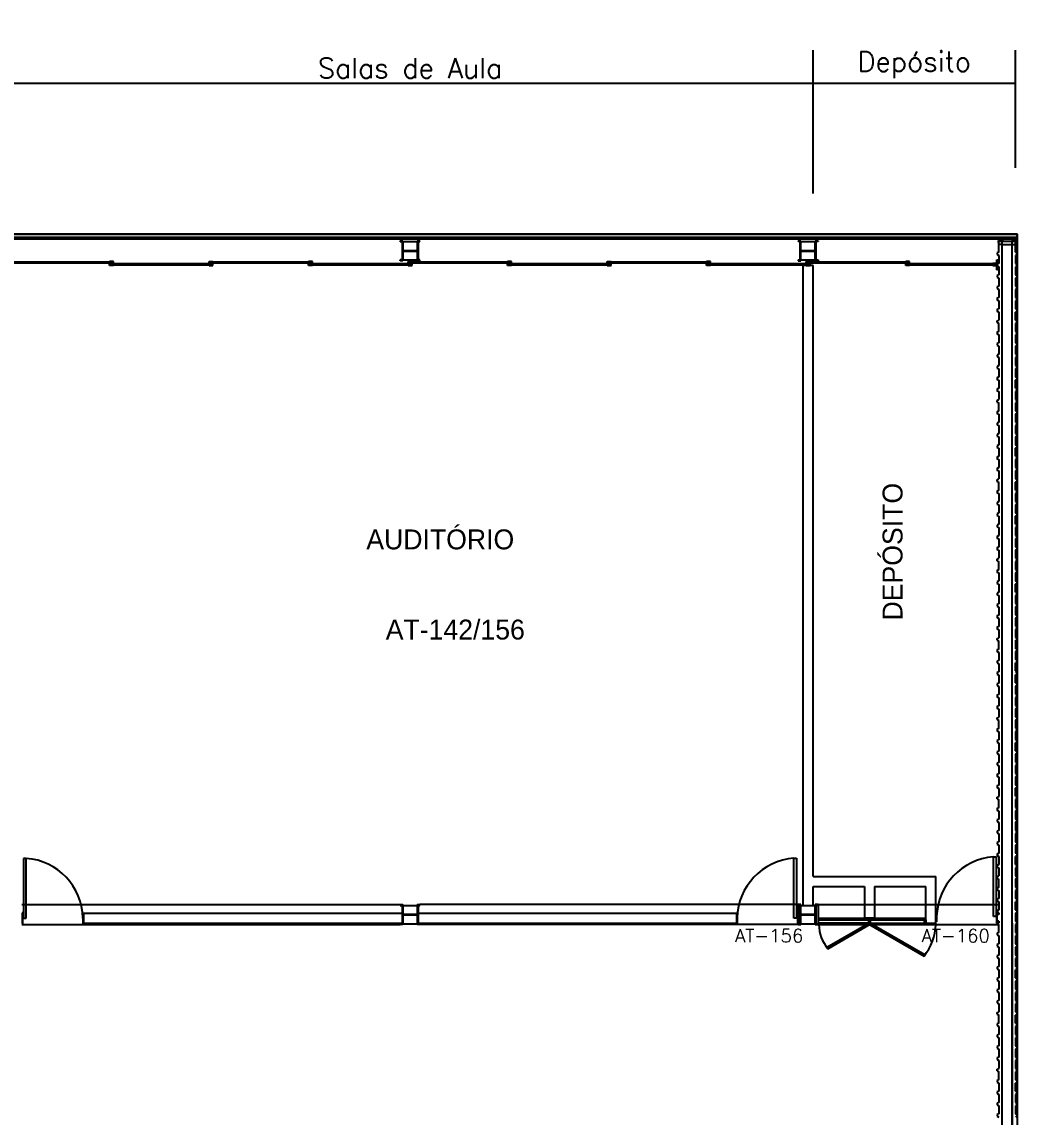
# Model space of a CAD drawing. Header units: millimetres. Extents: x 3281 to 3401, y 1379 to 1410.
# Drawn here: x 3386.39 to 3401.39, y 1393.5 to 1410 of the extents above; entities that cross this region are included whole.
import ezdxf
from ezdxf.enums import TextEntityAlignment as Align

# ---------------------------------------------------------------- set-up
doc = ezdxf.new("R2010")
doc.units = ezdxf.units.MM
for name, color, linetype in [('3', 2, 'Continuous'), ('ENDEREÇO', 2, 'Continuous'), ('MATRIZ', 2, 'Continuous'), ('MATRIZ-1', 1, 'Continuous'), ('TEXTO-CENTRO-CUSTO', 2, 'Continuous')]:
    doc.layers.add(name, color=color, linetype=linetype)
doc.styles.add('FONTE', font='FONTE.shx', dxfattribs={"height": 0.4})
doc.styles.add('ROMANS', font='simplex.shx', dxfattribs={"height": 0.3})
doc.styles.add('UNB-100', font='simplex.shx', dxfattribs={"height": 0.2})
doc.dimstyles.new('1', dxfattribs={"dimtxt": 0.3, "dimasz": 0.18, "dimexe": 0.5, "dimexo": 1, "dimgap": 0.08, "dimtad": 1, "dimdec": 4, "dimzin": 12, "dimdsep": 46, "dimtxsty": 'ROMANS', "dimblk1": 'NONE', "dimblk2": 'NONE', "dimsah": 1, "dimcen": 0, "dimclrd": 2, "dimclre": 2, "dimclrt": 2, "dimadec": 0, "dimazin": 0, "dimtfac": 1, "dimtdec": 4, "dimtofl": 0, "dimtmove": 2, "dimatfit": 3, "dimldrblk": 'NONE', "dimfxl": 1, "dimtolj": 1, "dimtzin": 4, "dimarcsym": 0})

# ---------------------------------------------------------------- blocks, each defined once
blk = doc.blocks.new('*D29')
at = {"layer": 'DEFPOINTS', "color": 0, "linetype": 'Continuous', "transparency": 16777216}
for p in [(3398.314, 1409.069), (3398.314, 1406.799), (3401.364, 1406.799)]:
    blk.add_point(p, dxfattribs=at)
at = {"layer": 'TEXTO-CENTRO-CUSTO', "color": 2, "linetype": 'Continuous', "lineweight": -2, "transparency": 16777216}
for p, q in [((3398.314, 1407.799), (3398.314, 1409.569)), ((3401.364, 1407.799), (3401.364, 1409.569)), ((3401.364, 1409.069), (3398.314, 1409.069))]:
    blk.add_line(p, q, dxfattribs=at)
at = {"layer": 'TEXTO-CENTRO-CUSTO', "color": 2, "linetype": 'Continuous', "transparency": 16777216, "insert": (3399.839, 1409.349), "char_height": 0.3, "attachment_point": 5, "style": 'ROMANS'}
blk.add_mtext('\\A1;\\C256;Depósito', dxfattribs=at)
blk = doc.blocks.new('_NONE')
at = {"color": 0, "linetype": 'ByBlock'}
blk.add_circle((0, 0), 0.25, dxfattribs=at)
blk = doc.blocks.new('*D24')
at = {"layer": 'DEFPOINTS', "color": 0, "transparency": 16777216}
for p in [(3386.164, 1409.069), (3386.164, 1406.411), (3398.314, 1406.411)]:
    blk.add_point(p, dxfattribs=at)
at = {"layer": 'TEXTO-CENTRO-CUSTO', "color": 2, "lineweight": -2, "transparency": 16777216}
for p, q in [((3386.164, 1407.411), (3386.164, 1409.569)), ((3398.314, 1407.411), (3398.314, 1409.569)), ((3398.314, 1409.069), (3386.164, 1409.069))]:
    blk.add_line(p, q, dxfattribs=at)
at = {"layer": 'TEXTO-CENTRO-CUSTO', "color": 2, "transparency": 16777216, "insert": (3392.239, 1409.299), "char_height": 0.3, "attachment_point": 5, "style": 'ROMANS'}
blk.add_mtext('\\A1;Salas de Aula', dxfattribs=at)

msp = doc.modelspace()

# ---------------------------------------------------------------- linework, layer by layer
msp.add_lwpolyline([(3281.08946, 1406.79859), (3401.38888, 1406.79859), (3401.38888, 1382.29859), (3281.08946, 1382.29859)], close=True)
at = {"layer": 'MATRIZ'}
for p, q in [((3398.16446, 1396.68659), (3398.16446, 1406.32625)), ((3398.31446, 1406.32625), (3398.16446, 1406.32625)), ((3398.31446, 1397.12101), (3398.31446, 1406.32625)), ((3401.08888, 1406.34522), (3401.08888, 1406.32022)), ((3386.45499, 1397.39531), (3386.41499, 1397.39531)), ((3386.41499, 1397.39531), (3386.41499, 1396.49531)), ((3386.45499, 1396.49531), (3386.45499, 1397.39531)), ((3398.02393, 1397.39611), (3398.06393, 1397.39611)), ((3398.02393, 1396.49611), (3398.02393, 1397.39611)), ((3398.06393, 1397.39611), (3398.06393, 1396.49611)), ((3401.03084, 1397.41669), (3401.07084, 1397.41669)), ((3401.03084, 1396.51669), (3401.03084, 1397.41669)), ((3401.07084, 1397.41669), (3401.07084, 1396.51669)), ((3398.31446, 1397.12101), (3400.16457, 1397.12101)), ((3400.16457, 1396.39859), (3400.16457, 1397.12101)), ((3398.31446, 1396.97101), (3399.08951, 1396.97101)), ((3398.31446, 1396.68659), (3398.31446, 1396.97101)), ((3399.08951, 1396.97101), (3399.08951, 1396.49604)), ((3399.23951, 1396.97101), (3400.01457, 1396.97101)), ((3399.23951, 1396.97101), (3399.23951, 1396.49604)), ((3400.01457, 1396.42101), (3400.01457, 1396.97101)), ((3392.08946, 1396.68659), (3392.08946, 1396.69859)), ((3392.08946, 1396.69859), (3392.13146, 1396.69859)), ((3392.08946, 1396.68659), (3392.11946, 1396.68659)), ((3392.11946, 1396.68659), (3392.11946, 1396.41059)), ((3392.13146, 1396.69859), (3392.13146, 1396.39859)), ((3392.13146, 1396.68659), (3392.34746, 1396.68659)), ((3392.34746, 1396.69859), (3392.38946, 1396.69859)), ((3392.34746, 1396.69859), (3392.34746, 1396.39859)), ((3392.35946, 1396.68659), (3392.35946, 1396.41059)), ((3392.35946, 1396.68659), (3392.38946, 1396.68659)), ((3392.38946, 1396.68659), (3392.38946, 1396.69859)), ((3398.13146, 1396.69859), (3398.08946, 1396.69859)), ((3398.08946, 1396.69859), (3398.08946, 1396.68659)), ((3398.11946, 1396.68659), (3398.08946, 1396.68659)), ((3398.08946, 1396.68659), (3398.08946, 1396.41059)), ((3398.11946, 1396.41059), (3398.11946, 1396.68659)), ((3398.13146, 1396.39859), (3398.13146, 1396.69859)), ((3398.13146, 1396.68659), (3398.34746, 1396.68659)), ((3398.34746, 1396.39859), (3398.34746, 1396.69859)), ((3398.38946, 1396.69859), (3398.34746, 1396.69859)), ((3398.35946, 1396.41059), (3398.35946, 1396.68659)), ((3398.38946, 1396.68659), (3398.35946, 1396.68659)), ((3398.38946, 1396.69859), (3398.38946, 1396.68659)), ((3398.38946, 1396.68659), (3398.38946, 1396.41059)), ((3386.39946, 1396.57573), (3386.39446, 1396.57573)), ((3386.39446, 1396.57573), (3386.39446, 1396.41573)), ((3386.39946, 1396.57573), (3386.39946, 1396.41573)), ((3387.31436, 1396.57573), (3387.30936, 1396.57573)), ((3387.30936, 1396.57573), (3387.30936, 1396.41573)), ((3387.31436, 1396.57573), (3387.31436, 1396.41573)), ((3387.31936, 1396.57025), (3392.11946, 1396.57025)), ((3387.31936, 1396.57025), (3387.31936, 1396.42025)), ((3392.13146, 1396.55459), (3392.34746, 1396.55459)), ((3392.13146, 1396.54259), (3392.34746, 1396.54259)), ((3392.35946, 1396.57025), (3397.15957, 1396.57025)), ((3397.15957, 1396.57025), (3397.15957, 1396.42025)), ((3397.16457, 1396.57653), (3397.16957, 1396.57653)), ((3397.16457, 1396.57653), (3397.16457, 1396.41653)), ((3397.16957, 1396.57653), (3397.16957, 1396.41653)), ((3398.07946, 1396.57653), (3398.08446, 1396.57653)), ((3398.07946, 1396.57653), (3398.07946, 1396.41653)), ((3398.08446, 1396.57653), (3398.08446, 1396.41653)), ((3398.13146, 1396.55459), (3398.34746, 1396.55459)), ((3398.13146, 1396.54259), (3398.34746, 1396.54259)), ((3400.17147, 1396.59712), (3400.17147, 1396.43712)), ((3400.17147, 1396.59712), (3400.17647, 1396.59712)), ((3400.17647, 1396.59712), (3400.17647, 1396.43712)), ((3401.07084, 1396.51669), (3401.03084, 1396.51669)), ((3401.08388, 1396.42059), (3401.08388, 1396.58059)), ((3401.08388, 1396.58059), (3401.08888, 1396.58059)), ((3401.08888, 1396.58155), (3401.1008, 1396.57559)), ((3401.08888, 1396.42059), (3401.08888, 1396.58059)), ((3401.11388, 1396.57559), (3401.08888, 1396.57559)), ((3401.08888, 1396.55059), (3401.08888, 1396.57559)), ((3401.11388, 1396.55059), (3401.08888, 1396.55059)), ((3401.11388, 1396.57559), (3401.11388, 1396.55059)), ((3386.39946, 1396.41573), (3386.39446, 1396.41573)), ((3386.41499, 1396.49531), (3386.45499, 1396.49531)), ((3387.31436, 1396.41573), (3387.30936, 1396.41573)), ((3387.31936, 1396.42025), (3392.11946, 1396.42025)), ((3392.11946, 1396.41059), (3392.08946, 1396.41059)), ((3392.08946, 1396.39859), (3392.08946, 1396.41059)), ((3392.13146, 1396.39859), (3392.08946, 1396.39859)), ((3392.13146, 1396.41059), (3392.34746, 1396.41059)), ((3392.38946, 1396.39859), (3392.34746, 1396.39859)), ((3392.35946, 1396.42025), (3397.15957, 1396.42025)), ((3392.38946, 1396.41059), (3392.35946, 1396.41059)), ((3392.38946, 1396.39859), (3392.38946, 1396.41059)), ((3397.16457, 1396.41653), (3397.16957, 1396.41653)), ((3398.06393, 1396.49611), (3398.02393, 1396.49611)), ((3398.07946, 1396.41653), (3398.08446, 1396.41653)), ((3398.08946, 1396.41059), (3398.11946, 1396.41059)), ((3398.08946, 1396.39859), (3398.08946, 1396.41059)), ((3398.08946, 1396.39859), (3398.13146, 1396.39859)), ((3398.13146, 1396.41059), (3398.34746, 1396.41059)), ((3398.34746, 1396.39859), (3398.38946, 1396.39859)), ((3398.35946, 1396.41059), (3398.38946, 1396.41059)), ((3398.38888, 1396.47108), (3400.01457, 1396.47099)), ((3398.38946, 1396.49608), (3400.01457, 1396.49599)), ((3398.38946, 1396.41059), (3398.38946, 1396.39859)), ((3399.16151, 1396.42101), (3398.39948, 1396.42101)), ((3398.39948, 1396.39859), (3399.02396, 1396.39859)), ((3399.16151, 1396.42101), (3398.52047, 1396.05091)), ((3398.53419, 1396.03293), (3399.17273, 1396.40159)), ((3399.02396, 1396.39859), (3399.16151, 1396.39859)), ((3399.23951, 1396.49604), (3399.08951, 1396.49604)), ((3399.15451, 1396.42108), (3399.15451, 1396.49604)), ((3399.15451, 1396.49597), (3399.17451, 1396.49597)), ((3399.15451, 1396.42101), (3399.17451, 1396.42101)), ((3399.15451, 1396.42101), (3399.17451, 1396.42101)), ((3399.16751, 1396.42101), (3399.1563, 1396.40159)), ((3399.1563, 1396.40159), (3399.98619, 1395.92246)), ((3399.16151, 1396.42101), (3399.16151, 1396.39859)), ((3399.16151, 1396.42101), (3399.17273, 1396.40159)), ((3400.00034, 1395.94018), (3399.16751, 1396.42101)), ((3399.16751, 1396.42101), (3399.16751, 1396.39859)), ((3399.16751, 1396.42101), (3400.01457, 1396.42101)), ((3399.16751, 1396.39859), (3400.16457, 1396.39859)), ((3399.17451, 1396.49597), (3399.17451, 1396.42101)), ((3399.99457, 1396.42108), (3399.99457, 1396.47108)), ((3399.99457, 1396.47101), (3400.01457, 1396.47101)), ((3399.99457, 1396.42101), (3400.01457, 1396.42101)), ((3400.01457, 1396.47101), (3400.01457, 1396.42101)), ((3400.01457, 1396.42101), (3400.16457, 1396.42101)), ((3400.17147, 1396.43712), (3400.17647, 1396.43712)), ((3401.08388, 1396.42059), (3401.08888, 1396.42059)), ((3401.11388, 1396.45052), (3401.08888, 1396.45052)), ((3401.08888, 1396.42552), (3401.08888, 1396.45052)), ((3401.08888, 1396.42552), (3401.08888, 1396.41275)), ((3401.11388, 1396.42552), (3401.08888, 1396.42552)), ((3401.08888, 1396.41275), (3401.11388, 1396.40025)), ((3401.11388, 1396.45052), (3401.11388, 1396.42552))]:
    msp.add_line(p, q, dxfattribs=at)
for centre, radius, start, end in [((3386.38554, 1396.47384), 0.92408, 1.357712, 85.689503), ((3398.09339, 1396.47464), 0.92408, 94.310497, 178.642288), ((3401.10029, 1396.49522), 0.92408, 94.310497, 178.642288), ((3399.02396, 1396.42101), 0.62489, 182.056655, 218.392095), ((3399.38007, 1396.42101), 0.78482, 320.561489, 358.362579)]:
    msp.add_arc(centre, radius, start, end, dxfattribs=at)
at = {"layer": 'MATRIZ-1'}
for p, q in [((3401.38888, 1406.79859), (3281.08946, 1406.79859)), ((3401.38888, 1406.74859), (3366.74388, 1406.74859)), ((3398.13146, 1406.74859), (3398.08946, 1406.74859)), ((3401.38888, 1406.74859), (3401.38888, 1406.79859)), ((3401.38888, 1406.74909), (3401.38888, 1406.71697)), ((3401.38888, 1406.72359), (3366.74388, 1406.72359)), ((3398.13904, 1406.73293), (3368.92754, 1406.73293)), ((3392.08946, 1406.68701), (3392.08946, 1406.69901)), ((3392.08946, 1406.69901), (3392.13146, 1406.69901)), ((3392.08946, 1406.68701), (3392.11946, 1406.68701)), ((3392.11946, 1406.68701), (3392.11946, 1406.41101)), ((3392.13146, 1406.69901), (3392.13146, 1406.39901)), ((3392.13146, 1406.68701), (3392.34746, 1406.68701)), ((3392.34746, 1406.69901), (3392.34746, 1406.39901)), ((3392.34746, 1406.69901), (3392.38946, 1406.69901)), ((3392.35946, 1406.68701), (3392.35946, 1406.41101)), ((3392.35946, 1406.68701), (3392.38946, 1406.68701)), ((3392.38946, 1406.68701), (3392.38946, 1406.69901)), ((3398.08946, 1406.69859), (3398.08946, 1406.68659)), ((3398.13146, 1406.69859), (3398.08946, 1406.69859)), ((3398.11946, 1406.68659), (3398.08946, 1406.68659)), ((3398.11946, 1406.41059), (3398.11946, 1406.68659)), ((3398.13146, 1406.39859), (3398.13146, 1406.69859)), ((3398.13146, 1406.68701), (3398.34746, 1406.68701)), ((3398.34746, 1406.39859), (3398.34746, 1406.69859)), ((3398.38946, 1406.69859), (3398.34746, 1406.69859)), ((3398.38946, 1406.68659), (3398.35946, 1406.68659)), ((3398.35946, 1406.41059), (3398.35946, 1406.68659)), ((3398.38946, 1406.69859), (3398.38946, 1406.68659)), ((3401.10793, 1406.67501), (3401.10793, 1406.70101)), ((3401.15688, 1406.70101), (3401.10793, 1406.70101)), ((3401.11388, 1406.69901), (3401.11388, 1406.69901)), ((3401.11388, 1406.69901), (3401.11388, 1406.69901)), ((3401.11388, 1406.64501), (3401.11388, 1406.69501)), ((3401.11388, 1406.69501), (3401.36388, 1406.69501)), ((3401.11388, 1406.52818), (3401.11388, 1406.64501)), ((3401.16388, 1406.64501), (3401.11388, 1406.64501)), ((3401.15688, 1406.70101), (3401.15688, 1406.71819)), ((3401.15688, 1406.71819), (3401.18188, 1406.71819)), ((3401.15788, 1406.71819), (3401.18188, 1406.71819)), ((3401.16388, 1406.64501), (3401.16388, 1406.69501)), ((3401.16388, 1391.32582), (3401.16388, 1406.64501)), ((3401.16388, 1406.64501), (3401.31388, 1406.64501)), ((3401.31388, 1406.64501), (3401.31388, 1406.69501)), ((3401.31388, 1391.32582), (3401.31388, 1406.64501)), ((3401.31388, 1406.64501), (3401.36388, 1406.64501)), ((3401.32088, 1406.70101), (3401.32088, 1406.71697)), ((3401.32088, 1406.71697), (3401.38888, 1406.71697)), ((3401.32088, 1406.70101), (3401.37541, 1406.70101)), ((3401.36388, 1406.64501), (3401.36388, 1406.69501)), ((3401.36388, 1406.52779), (3401.36388, 1406.64501)), ((3401.37541, 1406.67501), (3401.37541, 1406.70101)), ((3392.11946, 1406.41101), (3392.08946, 1406.41101)), ((3392.08946, 1406.39901), (3392.08946, 1406.41101)), ((3392.13146, 1406.55501), (3392.34746, 1406.55501)), ((3392.13146, 1406.54301), (3392.34746, 1406.54301)), ((3392.13146, 1406.41101), (3392.34746, 1406.41101)), ((3392.38946, 1406.41101), (3392.35946, 1406.41101)), ((3392.38946, 1406.39901), (3392.38946, 1406.41101)), ((3398.08946, 1406.41059), (3398.11946, 1406.41059)), ((3398.08946, 1406.41059), (3398.08946, 1406.39859)), ((3398.13146, 1406.55459), (3398.34746, 1406.55459)), ((3398.13146, 1406.54259), (3398.34746, 1406.54259)), ((3398.13146, 1406.41101), (3398.34746, 1406.41101)), ((3398.35946, 1406.41059), (3398.38946, 1406.41059)), ((3398.38946, 1406.41059), (3398.38946, 1406.39859)), ((3401.08388, 1406.25977), (3401.08388, 1406.40977)), ((3401.08388, 1406.40977), (3401.08888, 1406.40977)), ((3401.11388, 1406.52818), (3401.08888, 1406.51568)), ((3401.08888, 1406.51568), (3401.08888, 1406.49068)), ((3401.08888, 1406.49068), (3401.11388, 1406.47818)), ((3401.08888, 1406.25977), (3401.08888, 1406.40977)), ((3401.11388, 1406.47818), (3401.11388, 1406.35772)), ((3401.36388, 1406.52779), (3401.38888, 1406.51529)), ((3401.38888, 1406.49029), (3401.36388, 1406.47779)), ((3401.36388, 1406.47779), (3401.36388, 1406.35733)), ((3401.38888, 1406.51529), (3401.38888, 1406.49029)), ((3387.76246, 1406.37925), (3386.21646, 1406.37925)), ((3387.76246, 1406.36325), (3386.21646, 1406.36325)), ((3387.76946, 1406.38625), (3387.70946, 1406.38625)), ((3387.70946, 1406.35625), (3387.76946, 1406.35625)), ((3387.70946, 1406.32625), (3387.70946, 1406.35625)), ((3387.76946, 1406.32625), (3387.70946, 1406.32625)), ((3389.26246, 1406.34925), (3387.71646, 1406.34925)), ((3387.71646, 1406.34925), (3387.71646, 1406.33325)), ((3389.26246, 1406.33325), (3387.71646, 1406.33325)), ((3387.76246, 1406.36325), (3387.76246, 1406.37925)), ((3387.76946, 1406.35625), (3387.76946, 1406.38625)), ((3389.20946, 1406.38625), (3389.26946, 1406.38625)), ((3389.20946, 1406.35625), (3389.20946, 1406.38625)), ((3389.26946, 1406.35625), (3389.20946, 1406.35625)), ((3389.20946, 1406.32625), (3389.26946, 1406.32625)), ((3389.21646, 1406.36325), (3389.21646, 1406.37925)), ((3390.76246, 1406.37925), (3389.21646, 1406.37925)), ((3390.76246, 1406.36325), (3389.21646, 1406.36325)), ((3389.26246, 1406.34925), (3389.26246, 1406.33325)), ((3389.26946, 1406.32625), (3389.26946, 1406.35625)), ((3390.76946, 1406.38625), (3390.70946, 1406.38625)), ((3390.70946, 1406.35625), (3390.76946, 1406.35625)), ((3390.70946, 1406.32625), (3390.70946, 1406.35625)), ((3390.76946, 1406.32625), (3390.70946, 1406.32625)), ((3392.26246, 1406.34925), (3390.71646, 1406.34925)), ((3390.71646, 1406.34925), (3390.71646, 1406.33325)), ((3392.26246, 1406.33325), (3390.71646, 1406.33325)), ((3390.76246, 1406.36325), (3390.76246, 1406.37925)), ((3390.76946, 1406.35625), (3390.76946, 1406.38625)), ((3392.13146, 1406.39901), (3392.08946, 1406.39901)), ((3392.20946, 1406.38625), (3392.26946, 1406.38625)), ((3392.20946, 1406.35625), (3392.20946, 1406.38625)), ((3392.26946, 1406.35625), (3392.20946, 1406.35625)), ((3392.20946, 1406.32625), (3392.26946, 1406.32625)), ((3392.21646, 1406.36325), (3392.21646, 1406.37925)), ((3393.76246, 1406.37925), (3392.21646, 1406.37925)), ((3393.76246, 1406.36325), (3392.21646, 1406.36325)), ((3392.26246, 1406.34925), (3392.26246, 1406.33325)), ((3392.26946, 1406.32625), (3392.26946, 1406.35625)), ((3392.38946, 1406.39901), (3392.34746, 1406.39901)), ((3393.76946, 1406.38625), (3393.70946, 1406.38625)), ((3393.70946, 1406.35625), (3393.76946, 1406.35625)), ((3393.70946, 1406.32625), (3393.70946, 1406.35625)), ((3393.76946, 1406.32625), (3393.70946, 1406.32625)), ((3395.26246, 1406.34925), (3393.71646, 1406.34925)), ((3393.71646, 1406.34925), (3393.71646, 1406.33325)), ((3395.26246, 1406.33325), (3393.71646, 1406.33325)), ((3393.76246, 1406.36325), (3393.76246, 1406.37925)), ((3393.76946, 1406.35625), (3393.76946, 1406.38625)), ((3395.20946, 1406.38625), (3395.26946, 1406.38625)), ((3395.20946, 1406.35625), (3395.20946, 1406.38625)), ((3395.26946, 1406.35625), (3395.20946, 1406.35625)), ((3395.20946, 1406.32625), (3395.26946, 1406.32625)), ((3396.76246, 1406.37925), (3395.21646, 1406.37925)), ((3395.21646, 1406.36325), (3395.21646, 1406.37925)), ((3396.76246, 1406.36325), (3395.21646, 1406.36325)), ((3395.26246, 1406.34925), (3395.26246, 1406.33325)), ((3395.26946, 1406.32625), (3395.26946, 1406.35625)), ((3396.76946, 1406.38625), (3396.70946, 1406.38625)), ((3396.70946, 1406.35625), (3396.76946, 1406.35625)), ((3396.70946, 1406.32625), (3396.70946, 1406.35625)), ((3396.76946, 1406.32625), (3396.70946, 1406.32625)), ((3396.71646, 1406.34925), (3396.71646, 1406.33325)), ((3398.26246, 1406.34925), (3396.71646, 1406.34925)), ((3398.26246, 1406.33325), (3396.71646, 1406.33325)), ((3396.76246, 1406.36325), (3396.76246, 1406.37925)), ((3396.76946, 1406.35625), (3396.76946, 1406.38625)), ((3398.08946, 1406.39859), (3398.13146, 1406.39859)), ((3398.20946, 1406.38625), (3398.26946, 1406.38625)), ((3398.20946, 1406.35625), (3398.20946, 1406.38625)), ((3398.26946, 1406.35625), (3398.20946, 1406.35625)), ((3398.20946, 1406.32625), (3398.26946, 1406.32625)), ((3399.76246, 1406.37925), (3398.21646, 1406.37925)), ((3398.21646, 1406.36325), (3398.21646, 1406.37925)), ((3399.76246, 1406.36325), (3398.21646, 1406.36325)), ((3398.26246, 1406.34925), (3398.26246, 1406.33325)), ((3398.26946, 1406.32625), (3398.26946, 1406.35625)), ((3398.34746, 1406.39859), (3398.38946, 1406.39859)), ((3399.76946, 1406.38625), (3399.70946, 1406.38625)), ((3399.70946, 1406.35625), (3399.76946, 1406.35625)), ((3399.70946, 1406.32625), (3399.70946, 1406.35625)), ((3399.76946, 1406.32625), (3399.70946, 1406.32625)), ((3401.07688, 1406.34925), (3399.71646, 1406.34925)), ((3399.71646, 1406.34925), (3399.71646, 1406.33325)), ((3401.07688, 1406.33325), (3399.71646, 1406.33325)), ((3399.76246, 1406.36325), (3399.76246, 1406.37925)), ((3399.76946, 1406.35625), (3399.76946, 1406.38625)), ((3401.08388, 1406.35625), (3401.02388, 1406.35625)), ((3401.02388, 1406.32625), (3401.08388, 1406.32625)), ((3401.07688, 1406.34925), (3401.07688, 1406.33325)), ((3401.08388, 1406.32625), (3401.08388, 1406.35625)), ((3401.08388, 1406.25977), (3401.08888, 1406.25977)), ((3401.08888, 1406.37977), (3401.08888, 1406.40477)), ((3401.11388, 1406.40477), (3401.08888, 1406.40477)), ((3401.11388, 1406.37977), (3401.08888, 1406.37977)), ((3401.11388, 1406.35772), (3401.08888, 1406.34522)), ((3401.08888, 1406.32022), (3401.11388, 1406.30772)), ((3401.08888, 1406.26471), (3401.08888, 1406.28971)), ((3401.11388, 1406.28971), (3401.08888, 1406.28971)), ((3401.11388, 1406.26471), (3401.08888, 1406.26471)), ((3401.11388, 1406.40477), (3401.11388, 1406.37977)), ((3401.11388, 1406.30772), (3401.11388, 1406.18658)), ((3401.11388, 1406.28971), (3401.11388, 1406.26471)), ((3401.36388, 1406.35733), (3401.38888, 1406.34483)), ((3401.38888, 1406.31983), (3401.36388, 1406.30733)), ((3401.36388, 1406.30733), (3401.36388, 1406.18619)), ((3401.38888, 1406.34483), (3401.38888, 1406.31983)), ((3401.11388, 1406.18658), (3401.08888, 1406.17408)), ((3401.08888, 1406.17408), (3401.08888, 1406.14908)), ((3401.08888, 1406.14908), (3401.11388, 1406.13658)), ((3401.11388, 1406.13658), (3401.11388, 1406.01544)), ((3401.36388, 1406.18619), (3401.38888, 1406.17369)), ((3401.38888, 1406.14869), (3401.36388, 1406.13619)), ((3401.36388, 1406.13619), (3401.36388, 1406.01539)), ((3401.38888, 1406.17369), (3401.38888, 1406.14869)), ((3401.11388, 1406.01544), (3401.08888, 1406.00294)), ((3401.08888, 1406.00294), (3401.08888, 1405.97794)), ((3401.08888, 1405.97794), (3401.11388, 1405.96544)), ((3401.11388, 1405.96544), (3401.11388, 1405.84464)), ((3401.36388, 1406.01539), (3401.38888, 1406.00289)), ((3401.38888, 1405.97789), (3401.36388, 1405.96539)), ((3401.36388, 1405.96539), (3401.36388, 1405.84459)), ((3401.38888, 1406.00289), (3401.38888, 1405.97789)), ((3401.11388, 1405.79464), (3401.11388, 1405.67384)), ((3401.36388, 1405.84459), (3401.38888, 1405.83209)), ((3401.38888, 1405.80709), (3401.36388, 1405.79459)), ((3401.36388, 1405.79459), (3401.36388, 1405.67379)), ((3401.38888, 1405.83209), (3401.38888, 1405.80709)), ((3401.11388, 1405.62384), (3401.11388, 1405.50304)), ((3401.38888, 1405.66129), (3401.36388, 1405.67379)), ((3401.38888, 1405.63629), (3401.36388, 1405.62379)), ((3401.36388, 1405.50299), (3401.36388, 1405.62379)), ((3401.38888, 1405.63629), (3401.38888, 1405.66129)), ((3401.08888, 1405.49054), (3401.11388, 1405.50304)), ((3401.08888, 1405.46554), (3401.08888, 1405.49054)), ((3401.08888, 1405.46554), (3401.11388, 1405.45304)), ((3401.11388, 1405.33224), (3401.11388, 1405.45304)), ((3401.36388, 1405.50299), (3401.38888, 1405.49049)), ((3401.38888, 1405.46549), (3401.36388, 1405.45299)), ((3401.36388, 1405.45299), (3401.36388, 1405.33253)), ((3401.38888, 1405.49049), (3401.38888, 1405.46549)), ((3401.11388, 1405.28224), (3401.11388, 1405.16178)), ((3401.36388, 1405.33253), (3401.38888, 1405.32003)), ((3401.38888, 1405.29503), (3401.36388, 1405.28253)), ((3401.36388, 1405.28253), (3401.36388, 1405.16139)), ((3401.38888, 1405.32003), (3401.38888, 1405.29503)), ((3401.11388, 1405.16178), (3401.08888, 1405.14928)), ((3401.08888, 1405.14928), (3401.08888, 1405.12428)), ((3401.08888, 1405.12428), (3401.11388, 1405.11178)), ((3401.11388, 1405.11178), (3401.11388, 1404.99064)), ((3401.36388, 1405.16139), (3401.38888, 1405.14889)), ((3401.38888, 1405.12389), (3401.36388, 1405.11139)), ((3401.36388, 1405.11139), (3401.36388, 1404.99059)), ((3401.38888, 1405.14889), (3401.38888, 1405.12389)), ((3401.11388, 1404.99064), (3401.08888, 1404.97814)), ((3401.08888, 1404.97814), (3401.08888, 1404.95314)), ((3401.08888, 1404.95314), (3401.11388, 1404.94064)), ((3401.11388, 1404.94064), (3401.11388, 1404.81949)), ((3401.36388, 1404.99059), (3401.38888, 1404.97809)), ((3401.38888, 1404.95309), (3401.36388, 1404.94059)), ((3401.36388, 1404.94059), (3401.36388, 1404.81979)), ((3401.38888, 1404.97809), (3401.38888, 1404.95309)), ((3401.11388, 1404.81949), (3401.08888, 1404.80699)), ((3401.08888, 1404.80699), (3401.08888, 1404.78199)), ((3401.08888, 1404.78199), (3401.11388, 1404.76949)), ((3401.11388, 1404.76949), (3401.11388, 1404.64869)), ((3401.36388, 1404.81979), (3401.38888, 1404.80729)), ((3401.38888, 1404.78229), (3401.36388, 1404.76979)), ((3401.36388, 1404.76979), (3401.36388, 1404.64899)), ((3401.38888, 1404.80729), (3401.38888, 1404.78229)), ((3401.11388, 1404.59869), (3401.11388, 1404.47789)), ((3401.38888, 1404.63649), (3401.36388, 1404.64899)), ((3401.38888, 1404.61149), (3401.36388, 1404.59899)), ((3401.36388, 1404.47819), (3401.36388, 1404.59899)), ((3401.38888, 1404.61149), (3401.38888, 1404.63649)), ((3401.11388, 1404.42789), (3401.11388, 1404.30709)), ((3401.36388, 1404.47819), (3401.38888, 1404.46569)), ((3401.38888, 1404.44069), (3401.36388, 1404.42819)), ((3401.36388, 1404.42819), (3401.36388, 1404.30773)), ((3401.38888, 1404.46569), (3401.38888, 1404.44069)), ((3401.08888, 1404.29459), (3401.11388, 1404.30709)), ((3401.08888, 1404.26959), (3401.08888, 1404.29459)), ((3401.08888, 1404.26959), (3401.11388, 1404.25709)), ((3401.36388, 1404.30773), (3401.38888, 1404.29523)), ((3401.38888, 1404.27023), (3401.36388, 1404.25773)), ((3401.38888, 1404.29523), (3401.38888, 1404.27023)), ((3401.11388, 1404.13629), (3401.11388, 1404.25709)), ((3401.36388, 1404.25773), (3401.36388, 1404.13659)), ((3401.36388, 1404.13659), (3401.38888, 1404.12409)), ((3401.38888, 1404.09909), (3401.36388, 1404.08659)), ((3401.38888, 1404.12409), (3401.38888, 1404.09909)), ((3401.11388, 1403.96584), (3401.08888, 1403.95334)), ((3401.08888, 1403.95334), (3401.08888, 1403.92834)), ((3401.11388, 1404.08629), (3401.11388, 1403.96584)), ((3401.36388, 1404.08659), (3401.36388, 1403.96579)), ((3401.36388, 1403.96579), (3401.38888, 1403.95329)), ((3401.38888, 1403.95329), (3401.38888, 1403.92829)), ((3401.08888, 1403.92834), (3401.11388, 1403.91584)), ((3401.11388, 1403.79469), (3401.08888, 1403.78219)), ((3401.08888, 1403.78219), (3401.08888, 1403.75719)), ((3401.11388, 1403.91584), (3401.11388, 1403.79469)), ((3401.38888, 1403.92829), (3401.36388, 1403.91579)), ((3401.36388, 1403.91579), (3401.36388, 1403.79499)), ((3401.36388, 1403.79499), (3401.38888, 1403.78249)), ((3401.38888, 1403.78249), (3401.38888, 1403.75749)), ((3401.08888, 1403.75719), (3401.11388, 1403.74469)), ((3401.11388, 1403.62355), (3401.08888, 1403.61105)), ((3401.08888, 1403.61105), (3401.08888, 1403.58605)), ((3401.11388, 1403.74469), (3401.11388, 1403.62355)), ((3401.38888, 1403.75749), (3401.36388, 1403.74499)), ((3401.36388, 1403.74499), (3401.36388, 1403.62419)), ((3401.38888, 1403.61169), (3401.36388, 1403.62419)), ((3401.38888, 1403.58669), (3401.38888, 1403.61169)), ((3401.08888, 1403.58605), (3401.11388, 1403.57355)), ((3401.11388, 1403.57355), (3401.11388, 1403.45275)), ((3401.38888, 1403.58669), (3401.36388, 1403.57419)), ((3401.36388, 1403.45339), (3401.36388, 1403.57419)), ((3401.36388, 1403.45339), (3401.38888, 1403.44089)), ((3401.38888, 1403.44089), (3401.38888, 1403.41589)), ((3401.11388, 1403.40275), (3401.11388, 1403.28195)), ((3401.38888, 1403.41589), (3401.36388, 1403.40339)), ((3401.36388, 1403.40339), (3401.36388, 1403.28293)), ((3401.36388, 1403.28293), (3401.38888, 1403.27043)), ((3401.08888, 1403.09865), (3401.11388, 1403.11115)), ((3401.11388, 1403.23195), (3401.11388, 1403.11115)), ((3401.38888, 1403.24543), (3401.36388, 1403.23293)), ((3401.36388, 1403.23293), (3401.36388, 1403.11179)), ((3401.36388, 1403.11179), (3401.38888, 1403.09929)), ((3401.38888, 1403.27043), (3401.38888, 1403.24543)), ((3401.08888, 1403.07365), (3401.08888, 1403.09865)), ((3401.08888, 1403.07365), (3401.11388, 1403.06115)), ((3401.11388, 1402.94035), (3401.11388, 1403.06115)), ((3401.38888, 1403.07395), (3401.36388, 1403.06145)), ((3401.36388, 1402.94065), (3401.36388, 1403.06145)), ((3401.38888, 1403.07395), (3401.38888, 1403.09895)), ((3401.11388, 1402.89035), (3401.11388, 1402.76989)), ((3401.36388, 1402.94065), (3401.38888, 1402.92815)), ((3401.38888, 1402.90315), (3401.36388, 1402.89065)), ((3401.36388, 1402.89065), (3401.36388, 1402.77019)), ((3401.38888, 1402.92815), (3401.38888, 1402.90315)), ((3401.11388, 1402.76989), (3401.08888, 1402.75739)), ((3401.08888, 1402.75739), (3401.08888, 1402.73239)), ((3401.08888, 1402.73239), (3401.11388, 1402.71989)), ((3401.11388, 1402.71989), (3401.11388, 1402.59875)), ((3401.36388, 1402.77019), (3401.38888, 1402.75769)), ((3401.38888, 1402.73269), (3401.36388, 1402.72019)), ((3401.36388, 1402.72019), (3401.36388, 1402.59939)), ((3401.38888, 1402.75769), (3401.38888, 1402.73269)), ((3401.11388, 1402.59875), (3401.08888, 1402.58625)), ((3401.08888, 1402.58625), (3401.08888, 1402.56125)), ((3401.08888, 1402.56125), (3401.11388, 1402.54875)), ((3401.11388, 1402.54875), (3401.11388, 1402.42761)), ((3401.38888, 1402.58689), (3401.36388, 1402.59939)), ((3401.38888, 1402.56189), (3401.36388, 1402.54939)), ((3401.36388, 1402.42859), (3401.36388, 1402.54939)), ((3401.38888, 1402.56189), (3401.38888, 1402.58689)), ((3401.11388, 1402.42761), (3401.08888, 1402.41511)), ((3401.08888, 1402.41511), (3401.08888, 1402.39011)), ((3401.08888, 1402.39011), (3401.11388, 1402.37761)), ((3401.11388, 1402.37761), (3401.11388, 1402.25681)), ((3401.36388, 1402.42859), (3401.38888, 1402.41609)), ((3401.38888, 1402.39109), (3401.36388, 1402.37859)), ((3401.36388, 1402.37859), (3401.36388, 1402.25813)), ((3401.38888, 1402.41609), (3401.38888, 1402.39109)), ((3401.11388, 1402.20681), (3401.11388, 1402.08601)), ((3401.36388, 1402.25813), (3401.38888, 1402.24563)), ((3401.38888, 1402.22063), (3401.36388, 1402.20813)), ((3401.36388, 1402.20813), (3401.36388, 1402.08699)), ((3401.38888, 1402.24563), (3401.38888, 1402.22063)), ((3401.11388, 1402.03601), (3401.11388, 1401.91521)), ((3401.36388, 1402.08699), (3401.38888, 1402.07449)), ((3401.38888, 1402.04949), (3401.36388, 1402.03699)), ((3401.36388, 1402.03699), (3401.36388, 1401.91619)), ((3401.38888, 1402.07449), (3401.38888, 1402.04949)), ((3401.08888, 1401.90271), (3401.11388, 1401.91521)), ((3401.08888, 1401.87771), (3401.08888, 1401.90271)), ((3401.08888, 1401.87771), (3401.11388, 1401.86521)), ((3401.11388, 1401.74441), (3401.11388, 1401.86521)), ((3401.36388, 1401.91619), (3401.38888, 1401.90369)), ((3401.38888, 1401.87869), (3401.36388, 1401.86619)), ((3401.36388, 1401.86619), (3401.36388, 1401.74539)), ((3401.38888, 1401.90369), (3401.38888, 1401.87869)), ((3401.11388, 1401.69441), (3401.11388, 1401.57395)), ((3401.36388, 1401.74539), (3401.38888, 1401.73289)), ((3401.38888, 1401.70789), (3401.36388, 1401.69539)), ((3401.36388, 1401.69539), (3401.36388, 1401.57459)), ((3401.38888, 1401.73289), (3401.38888, 1401.70789)), ((3401.11388, 1401.57395), (3401.08888, 1401.56145)), ((3401.08888, 1401.56145), (3401.08888, 1401.53645)), ((3401.08888, 1401.53645), (3401.11388, 1401.52395)), ((3401.11388, 1401.52395), (3401.11388, 1401.40281)), ((3401.38888, 1401.56209), (3401.36388, 1401.57459)), ((3401.38888, 1401.53709), (3401.36388, 1401.52459)), ((3401.36388, 1401.40379), (3401.36388, 1401.52459)), ((3401.38888, 1401.53709), (3401.38888, 1401.56209)), ((3401.11388, 1401.40281), (3401.08888, 1401.39031)), ((3401.08888, 1401.39031), (3401.08888, 1401.36531)), ((3401.08888, 1401.36531), (3401.11388, 1401.35281)), ((3401.11388, 1401.35281), (3401.11388, 1401.23167)), ((3401.36388, 1401.40379), (3401.38888, 1401.39129)), ((3401.38888, 1401.36629), (3401.36388, 1401.35379)), ((3401.36388, 1401.35379), (3401.36388, 1401.23333)), ((3401.38888, 1401.39129), (3401.38888, 1401.36629)), ((3401.11388, 1401.23167), (3401.08888, 1401.21917)), ((3401.08888, 1401.21917), (3401.08888, 1401.19417)), ((3401.08888, 1401.19417), (3401.11388, 1401.18167)), ((3401.11388, 1401.18167), (3401.11388, 1401.06087)), ((3401.36388, 1401.23333), (3401.38888, 1401.22083)), ((3401.38888, 1401.19583), (3401.36388, 1401.18333)), ((3401.36388, 1401.18333), (3401.36388, 1401.06219)), ((3401.38888, 1401.22083), (3401.38888, 1401.19583)), ((3401.11388, 1401.01087), (3401.11388, 1400.89007)), ((3401.36388, 1401.06219), (3401.38888, 1401.04969)), ((3401.38888, 1401.02469), (3401.36388, 1401.01219)), ((3401.36388, 1401.01219), (3401.36388, 1400.89139)), ((3401.38888, 1401.04969), (3401.38888, 1401.02469)), ((3401.11388, 1400.84007), (3401.11388, 1400.71927)), ((3401.36388, 1400.89139), (3401.38888, 1400.87889)), ((3401.38888, 1400.85389), (3401.36388, 1400.84139)), ((3401.36388, 1400.84139), (3401.36388, 1400.72059)), ((3401.38888, 1400.87889), (3401.38888, 1400.85389)), ((3401.08888, 1400.70677), (3401.11388, 1400.71927)), ((3401.08888, 1400.68177), (3401.08888, 1400.70677)), ((3401.08888, 1400.68177), (3401.11388, 1400.66927)), ((3401.11388, 1400.54847), (3401.11388, 1400.66927)), ((3401.36388, 1400.72059), (3401.38888, 1400.70809)), ((3401.36388, 1400.68423), (3401.36388, 1400.56343)), ((3401.38888, 1400.68309), (3401.36388, 1400.67059)), ((3401.36388, 1400.67059), (3401.36388, 1400.54979)), ((3401.38888, 1400.70809), (3401.38888, 1400.68309)), ((3401.11388, 1400.49847), (3401.11388, 1400.37801)), ((3401.36388, 1400.56343), (3401.38888, 1400.55093)), ((3401.38888, 1400.52593), (3401.36388, 1400.51343)), ((3401.36388, 1400.51343), (3401.36388, 1400.39263)), ((3401.38888, 1400.55093), (3401.38888, 1400.52593)), ((3401.11388, 1400.37801), (3401.08888, 1400.36551)), ((3401.08888, 1400.36551), (3401.08888, 1400.34051)), ((3401.08888, 1400.34051), (3401.11388, 1400.32801)), ((3401.11388, 1400.32801), (3401.11388, 1400.20687)), ((3401.38888, 1400.38013), (3401.36388, 1400.39263)), ((3401.38888, 1400.35513), (3401.36388, 1400.34263)), ((3401.36388, 1400.22183), (3401.36388, 1400.34263)), ((3401.38888, 1400.35513), (3401.38888, 1400.38013)), ((3401.11388, 1400.20687), (3401.08888, 1400.19437)), ((3401.08888, 1400.19437), (3401.08888, 1400.16937)), ((3401.08888, 1400.16937), (3401.11388, 1400.15687)), ((3401.11388, 1400.15687), (3401.11388, 1400.03573)), ((3401.38888, 1400.19569), (3401.36388, 1400.20819)), ((3401.38888, 1400.17069), (3401.36388, 1400.15819)), ((3401.36388, 1400.03739), (3401.36388, 1400.15819)), ((3401.38888, 1400.17069), (3401.38888, 1400.19569)), ((3401.11388, 1400.03573), (3401.08888, 1400.02323)), ((3401.08888, 1400.02323), (3401.08888, 1399.99823)), ((3401.08888, 1399.99823), (3401.11388, 1399.98573)), ((3401.11388, 1399.98573), (3401.11388, 1399.86493)), ((3401.36388, 1400.03739), (3401.38888, 1400.02489)), ((3401.38888, 1399.99989), (3401.36388, 1399.98739)), ((3401.36388, 1399.98739), (3401.36388, 1399.86693)), ((3401.38888, 1400.02489), (3401.38888, 1399.99989)), ((3401.11388, 1399.81493), (3401.11388, 1399.69413)), ((3401.36388, 1399.86693), (3401.38888, 1399.85443)), ((3401.38888, 1399.82943), (3401.36388, 1399.81693)), ((3401.36388, 1399.81693), (3401.36388, 1399.69579)), ((3401.38888, 1399.85443), (3401.38888, 1399.82943)), ((3401.11388, 1399.64413), (3401.11388, 1399.52333)), ((3401.36388, 1399.69579), (3401.38888, 1399.68329)), ((3401.38888, 1399.65829), (3401.36388, 1399.64579)), ((3401.36388, 1399.64579), (3401.36388, 1399.52499)), ((3401.38888, 1399.68329), (3401.38888, 1399.65829)), ((3401.08888, 1399.51083), (3401.11388, 1399.52333)), ((3401.08888, 1399.48583), (3401.08888, 1399.51083)), ((3401.08888, 1399.48583), (3401.11388, 1399.47333)), ((3401.36388, 1399.52499), (3401.38888, 1399.51249)), ((3401.38888, 1399.48749), (3401.36388, 1399.47499)), ((3401.38888, 1399.51249), (3401.38888, 1399.48749)), ((3401.11388, 1399.35253), (3401.11388, 1399.47333)), ((3401.36388, 1399.47499), (3401.36388, 1399.35419)), ((3401.36388, 1399.35419), (3401.38888, 1399.34169)), ((3401.38888, 1399.31669), (3401.36388, 1399.30419)), ((3401.38888, 1399.34169), (3401.38888, 1399.31669)), ((3401.11388, 1399.18207), (3401.08888, 1399.16957)), ((3401.08888, 1399.16957), (3401.08888, 1399.14457)), ((3401.11388, 1399.30253), (3401.11388, 1399.18207)), ((3401.36388, 1399.30419), (3401.36388, 1399.18339)), ((3401.38888, 1399.17089), (3401.36388, 1399.18339)), ((3401.38888, 1399.14589), (3401.38888, 1399.17089)), ((3401.08888, 1399.14457), (3401.11388, 1399.13207)), ((3401.11388, 1399.01093), (3401.08888, 1398.99843)), ((3401.08888, 1398.99843), (3401.08888, 1398.97343)), ((3401.11388, 1399.13207), (3401.11388, 1399.01093)), ((3401.38888, 1399.14589), (3401.36388, 1399.13339)), ((3401.36388, 1399.01259), (3401.36388, 1399.13339)), ((3401.36388, 1399.01259), (3401.38888, 1399.00009)), ((3401.38888, 1399.00009), (3401.38888, 1398.97509)), ((3401.08888, 1398.97343), (3401.11388, 1398.96093)), ((3401.11388, 1398.83979), (3401.08888, 1398.82729)), ((3401.08888, 1398.82729), (3401.08888, 1398.80229)), ((3401.11388, 1398.96093), (3401.11388, 1398.83979)), ((3401.38888, 1398.97509), (3401.36388, 1398.96259)), ((3401.36388, 1398.96259), (3401.36388, 1398.84213)), ((3401.36388, 1398.84213), (3401.38888, 1398.82963)), ((3401.38888, 1398.82963), (3401.38888, 1398.80463)), ((3401.08888, 1398.80229), (3401.11388, 1398.78979)), ((3401.11388, 1398.78979), (3401.11388, 1398.66899)), ((3401.38888, 1398.80463), (3401.36388, 1398.79213)), ((3401.36388, 1398.79213), (3401.36388, 1398.67099)), ((3401.36388, 1398.67099), (3401.38888, 1398.65849)), ((3401.38888, 1398.65849), (3401.38888, 1398.63349)), ((3401.11388, 1398.61899), (3401.11388, 1398.49819)), ((3401.38888, 1398.63349), (3401.36388, 1398.62099)), ((3401.36388, 1398.62099), (3401.36388, 1398.50019)), ((3401.38888, 1398.48769), (3401.36388, 1398.50019)), ((3401.08888, 1398.31489), (3401.11388, 1398.32739)), ((3401.11388, 1398.44819), (3401.11388, 1398.32739)), ((3401.38888, 1398.46269), (3401.36388, 1398.45019)), ((3401.36388, 1398.32939), (3401.36388, 1398.45019)), ((3401.36388, 1398.32939), (3401.38888, 1398.31689)), ((3401.38888, 1398.46269), (3401.38888, 1398.48769)), ((3401.08888, 1398.28989), (3401.08888, 1398.31489)), ((3401.08888, 1398.28989), (3401.11388, 1398.27739)), ((3401.11388, 1398.15659), (3401.11388, 1398.27739)), ((3401.38888, 1398.29189), (3401.36388, 1398.27939)), ((3401.36388, 1398.27939), (3401.36388, 1398.15893)), ((3401.36388, 1398.15893), (3401.38888, 1398.14643)), ((3401.38888, 1398.31689), (3401.38888, 1398.29189)), ((3401.11388, 1398.10659), (3401.11388, 1397.98613)), ((3401.38888, 1398.12143), (3401.36388, 1398.10893)), ((3401.36388, 1398.10893), (3401.36388, 1397.98779)), ((3401.38888, 1398.14643), (3401.38888, 1398.12143)), ((3401.11388, 1397.98613), (3401.08888, 1397.97363)), ((3401.08888, 1397.97363), (3401.08888, 1397.94863)), ((3401.08888, 1397.94863), (3401.11388, 1397.93613)), ((3401.11388, 1397.93613), (3401.11388, 1397.81499)), ((3401.36388, 1397.98779), (3401.38888, 1397.97529)), ((3401.38888, 1397.95029), (3401.36388, 1397.93779)), ((3401.36388, 1397.93779), (3401.36388, 1397.81699)), ((3401.38888, 1397.97529), (3401.38888, 1397.95029)), ((3401.11388, 1397.81499), (3401.08888, 1397.80249)), ((3401.08888, 1397.80249), (3401.08888, 1397.77749)), ((3401.08888, 1397.77749), (3401.11388, 1397.76499)), ((3401.11388, 1397.76499), (3401.11388, 1397.64385)), ((3401.36388, 1397.81699), (3401.38888, 1397.80449)), ((3401.38888, 1397.77949), (3401.36388, 1397.76699)), ((3401.36388, 1397.76699), (3401.36388, 1397.64619)), ((3401.38888, 1397.80449), (3401.38888, 1397.77949)), ((3401.11388, 1397.64385), (3401.08888, 1397.63135)), ((3401.08888, 1397.63135), (3401.08888, 1397.60635)), ((3401.08888, 1397.60635), (3401.11388, 1397.59385)), ((3401.11388, 1397.59385), (3401.11388, 1397.47305)), ((3401.36388, 1397.64619), (3401.38888, 1397.63369)), ((3401.38888, 1397.60869), (3401.36388, 1397.59619)), ((3401.36388, 1397.59619), (3401.36388, 1397.47539)), ((3401.38888, 1397.63369), (3401.38888, 1397.60869)), ((3401.11388, 1397.42305), (3401.11388, 1397.30225)), ((3401.38888, 1397.46289), (3401.36388, 1397.47539)), ((3401.38888, 1397.43789), (3401.36388, 1397.42539)), ((3401.36388, 1397.30459), (3401.36388, 1397.42539)), ((3401.38888, 1397.43789), (3401.38888, 1397.46289)), ((3401.11388, 1397.25225), (3401.11388, 1397.13145)), ((3401.36388, 1397.30459), (3401.38888, 1397.29209)), ((3401.38888, 1397.26709), (3401.36388, 1397.25459)), ((3401.36388, 1397.25459), (3401.36388, 1397.13413)), ((3401.38888, 1397.29209), (3401.38888, 1397.26709)), ((3401.08888, 1397.11895), (3401.11388, 1397.13145)), ((3401.08888, 1397.09395), (3401.08888, 1397.11895)), ((3401.08888, 1397.09395), (3401.11388, 1397.08145)), ((3401.11388, 1396.96065), (3401.11388, 1397.08145)), ((3401.36388, 1397.13413), (3401.38888, 1397.12163)), ((3401.38888, 1397.09663), (3401.36388, 1397.08413)), ((3401.36388, 1397.08413), (3401.36388, 1396.96299)), ((3401.38888, 1397.12163), (3401.38888, 1397.09663)), ((3401.11388, 1396.91065), (3401.11388, 1396.79019)), ((3401.36388, 1396.96299), (3401.38888, 1396.95049)), ((3401.38888, 1396.92549), (3401.36388, 1396.91299)), ((3401.36388, 1396.91299), (3401.36388, 1396.79219)), ((3401.38888, 1396.95049), (3401.38888, 1396.92549)), ((3386.38946, 1396.69859), (3392.08946, 1396.69859)), ((3398.08946, 1396.69859), (3392.38946, 1396.69859)), ((3398.38946, 1396.69859), (3401.11388, 1396.69859)), ((3401.11388, 1396.79019), (3401.08888, 1396.77769)), ((3401.08888, 1396.77769), (3401.08888, 1396.75269)), ((3401.08888, 1396.75269), (3401.11388, 1396.74019)), ((3401.11388, 1396.74019), (3401.11388, 1396.61905)), ((3401.38888, 1396.77969), (3401.36388, 1396.79219)), ((3401.38888, 1396.75469), (3401.36388, 1396.74219)), ((3401.36388, 1396.62139), (3401.36388, 1396.74219)), ((3401.38888, 1396.75469), (3401.38888, 1396.77969)), ((3401.11388, 1396.61905), (3401.08888, 1396.60655)), ((3401.08888, 1396.60655), (3401.08888, 1396.58155)), ((3401.36388, 1396.62139), (3401.38888, 1396.60889)), ((3401.38888, 1396.58389), (3401.36388, 1396.57139)), ((3401.36388, 1396.57139), (3401.36388, 1396.45093)), ((3401.38888, 1396.60889), (3401.38888, 1396.58389)), ((3386.38946, 1396.39859), (3392.08946, 1396.39859)), ((3398.08946, 1396.39859), (3392.38946, 1396.39859)), ((3398.38946, 1396.39859), (3401.11388, 1396.39859)), ((3401.11388, 1396.27979), (3401.11388, 1396.39859)), ((3401.36388, 1396.45093), (3401.38888, 1396.43843)), ((3401.38888, 1396.41343), (3401.36388, 1396.40093)), ((3401.36388, 1396.40093), (3401.36388, 1396.27979)), ((3401.38888, 1396.43843), (3401.38888, 1396.41343)), ((3401.11388, 1396.27979), (3401.08888, 1396.26729)), ((3401.08888, 1396.26729), (3401.08888, 1396.24229)), ((3401.08888, 1396.24229), (3401.11388, 1396.22979)), ((3401.11388, 1396.22979), (3401.11388, 1396.10933)), ((3401.36388, 1396.27979), (3401.38888, 1396.26729)), ((3401.38888, 1396.24229), (3401.36388, 1396.22979)), ((3401.36388, 1396.22979), (3401.36388, 1396.10899)), ((3401.38888, 1396.26729), (3401.38888, 1396.24229)), ((3401.11388, 1396.10933), (3401.08888, 1396.09683)), ((3401.08888, 1396.09683), (3401.08888, 1396.07183)), ((3401.08888, 1396.07183), (3401.11388, 1396.05933)), ((3401.11388, 1396.05933), (3401.11388, 1395.93819)), ((3401.36388, 1396.10899), (3401.38888, 1396.09649)), ((3401.38888, 1396.07149), (3401.36388, 1396.05899)), ((3401.36388, 1396.05899), (3401.36388, 1395.93819)), ((3401.38888, 1396.09649), (3401.38888, 1396.07149)), ((3401.11388, 1395.93819), (3401.08888, 1395.92569)), ((3401.08888, 1395.92569), (3401.08888, 1395.90069)), ((3401.08888, 1395.90069), (3401.11388, 1395.88819)), ((3401.11388, 1395.88819), (3401.11388, 1395.76739)), ((3401.36388, 1395.93819), (3401.38888, 1395.92569)), ((3401.38888, 1395.90069), (3401.36388, 1395.88819)), ((3401.36388, 1395.88819), (3401.36388, 1395.76739)), ((3401.38888, 1395.92569), (3401.38888, 1395.90069)), ((3401.11388, 1395.76739), (3401.08888, 1395.75489)), ((3401.08888, 1395.75489), (3401.08888, 1395.72989)), ((3401.08888, 1395.72989), (3401.11388, 1395.71739)), ((3401.11388, 1395.71739), (3401.11388, 1395.59659)), ((3401.38888, 1395.75489), (3401.36388, 1395.76739)), ((3401.38888, 1395.72989), (3401.36388, 1395.71739)), ((3401.36388, 1395.59659), (3401.36388, 1395.71739)), ((3401.38888, 1395.72989), (3401.38888, 1395.75489)), ((3401.11388, 1395.59659), (3401.08888, 1395.58409)), ((3401.08888, 1395.58409), (3401.08888, 1395.55909)), ((3401.08888, 1395.55909), (3401.11388, 1395.54659)), ((3401.11388, 1395.54693), (3401.11388, 1395.42579)), ((3401.11388, 1395.54659), (3401.11388, 1395.42579)), ((3401.36388, 1395.59659), (3401.38888, 1395.58409)), ((3401.38888, 1395.55909), (3401.36388, 1395.54659)), ((3401.36388, 1395.54659), (3401.36388, 1395.42613)), ((3401.38888, 1395.58409), (3401.38888, 1395.55909)), ((3401.11388, 1395.42579), (3401.08888, 1395.41329)), ((3401.08888, 1395.41329), (3401.08888, 1395.38829)), ((3401.08888, 1395.38829), (3401.11388, 1395.37579)), ((3401.11388, 1395.37579), (3401.11388, 1395.25499)), ((3401.36388, 1395.42613), (3401.38888, 1395.41363)), ((3401.38888, 1395.38863), (3401.36388, 1395.37613)), ((3401.36388, 1395.37613), (3401.36388, 1395.25499)), ((3401.38888, 1395.41363), (3401.38888, 1395.38863)), ((3401.11388, 1395.25499), (3401.08888, 1395.24249)), ((3401.08888, 1395.24249), (3401.08888, 1395.21749)), ((3401.08888, 1395.21749), (3401.11388, 1395.20499)), ((3401.11388, 1395.20499), (3401.11388, 1395.08419)), ((3401.36388, 1395.25499), (3401.38888, 1395.24249)), ((3401.38888, 1395.21749), (3401.36388, 1395.20499)), ((3401.36388, 1395.20499), (3401.36388, 1395.08419)), ((3401.38888, 1395.24249), (3401.38888, 1395.21749)), ((3401.08888, 1395.07169), (3401.11388, 1395.08419)), ((3401.08888, 1395.04669), (3401.08888, 1395.07169)), ((3401.08888, 1395.04669), (3401.11388, 1395.03419)), ((3401.11388, 1394.91339), (3401.11388, 1395.03419)), ((3401.38888, 1395.07169), (3401.36388, 1395.08419)), ((3401.38888, 1395.04669), (3401.36388, 1395.03419)), ((3401.36388, 1394.91339), (3401.36388, 1395.03419)), ((3401.38888, 1395.04669), (3401.38888, 1395.07169)), ((3401.11388, 1394.91339), (3401.08888, 1394.90089)), ((3401.08888, 1394.90089), (3401.08888, 1394.87589)), ((3401.08888, 1394.87589), (3401.11388, 1394.86339)), ((3401.11388, 1394.86339), (3401.11388, 1394.74293)), ((3401.36388, 1394.91339), (3401.38888, 1394.90089)), ((3401.38888, 1394.87589), (3401.36388, 1394.86339)), ((3401.36388, 1394.86339), (3401.36388, 1394.74293)), ((3401.38888, 1394.90089), (3401.38888, 1394.87589)), ((3401.11388, 1394.74293), (3401.08888, 1394.73043)), ((3401.08888, 1394.73043), (3401.08888, 1394.70543)), ((3401.08888, 1394.70543), (3401.11388, 1394.69293)), ((3401.36388, 1394.74293), (3401.38888, 1394.73043)), ((3401.38888, 1394.70543), (3401.36388, 1394.69293)), ((3401.38888, 1394.73043), (3401.38888, 1394.70543)), ((3401.11388, 1394.57179), (3401.08888, 1394.55929)), ((3401.08888, 1394.55929), (3401.08888, 1394.53429)), ((3401.08888, 1394.53429), (3401.11388, 1394.52179)), ((3401.11388, 1394.69293), (3401.11388, 1394.57179)), ((3401.36388, 1394.69293), (3401.36388, 1394.57179)), ((3401.36388, 1394.57179), (3401.38888, 1394.55929)), ((3401.38888, 1394.53429), (3401.36388, 1394.52179)), ((3401.38888, 1394.55929), (3401.38888, 1394.53429)), ((3401.11388, 1394.40099), (3401.08888, 1394.38849)), ((3401.08888, 1394.38849), (3401.08888, 1394.36349)), ((3401.08888, 1394.36349), (3401.11388, 1394.35099)), ((3401.11388, 1394.52179), (3401.11388, 1394.40099)), ((3401.36388, 1394.52179), (3401.36388, 1394.40099)), ((3401.36388, 1394.40099), (3401.38888, 1394.38849)), ((3401.38888, 1394.36349), (3401.36388, 1394.35099)), ((3401.38888, 1394.38849), (3401.38888, 1394.36349)), ((3401.08888, 1394.21769), (3401.11388, 1394.23019)), ((3401.08888, 1394.19269), (3401.08888, 1394.21769)), ((3401.11388, 1394.35099), (3401.11388, 1394.23019)), ((3401.36388, 1394.35099), (3401.36388, 1394.23019)), ((3401.36388, 1394.23019), (3401.38888, 1394.21769)), ((3401.38888, 1394.21769), (3401.38888, 1394.19269)), ((3401.08888, 1394.19269), (3401.11388, 1394.18019)), ((3401.11388, 1394.05939), (3401.08888, 1394.04689)), ((3401.08888, 1394.04689), (3401.08888, 1394.02189)), ((3401.11388, 1394.05939), (3401.11388, 1394.18019)), ((3401.38888, 1394.19269), (3401.36388, 1394.18019)), ((3401.36388, 1394.18019), (3401.36388, 1394.05939)), ((3401.38888, 1394.04689), (3401.36388, 1394.05939)), ((3401.38888, 1394.02189), (3401.38888, 1394.04689)), ((3401.08888, 1394.02189), (3401.11388, 1394.00939)), ((3401.11388, 1393.88893), (3401.08888, 1393.87643)), ((3401.08888, 1393.87643), (3401.08888, 1393.85143)), ((3401.11388, 1394.00939), (3401.11388, 1393.88893)), ((3401.38888, 1394.02189), (3401.36388, 1394.00939)), ((3401.36388, 1393.88859), (3401.36388, 1394.00939)), ((3401.36388, 1393.88859), (3401.38888, 1393.87609)), ((3401.38888, 1393.87609), (3401.38888, 1393.85109)), ((3401.08888, 1393.85143), (3401.11388, 1393.83893)), ((3401.11388, 1393.71779), (3401.08888, 1393.70529)), ((3401.08888, 1393.70529), (3401.08888, 1393.68029)), ((3401.11388, 1393.83893), (3401.11388, 1393.71779)), ((3401.38888, 1393.85109), (3401.36388, 1393.83859)), ((3401.36388, 1393.83859), (3401.36388, 1393.71813)), ((3401.36388, 1393.71813), (3401.38888, 1393.70563)), ((3401.38888, 1393.70563), (3401.38888, 1393.68063)), ((3401.08888, 1393.68029), (3401.11388, 1393.66779)), ((3401.11388, 1393.54699), (3401.08888, 1393.53449)), ((3401.11388, 1393.66779), (3401.11388, 1393.54699)), ((3401.38888, 1393.68063), (3401.36388, 1393.66813)), ((3401.36388, 1393.66813), (3401.36388, 1393.54699)), ((3401.36388, 1393.54699), (3401.38888, 1393.53449)), ((3401.08888, 1393.53449), (3401.08888, 1393.50949)), ((3401.08888, 1393.50949), (3401.11388, 1393.49699)), ((3401.38888, 1393.50949), (3401.36388, 1393.49699)), ((3401.38888, 1393.53449), (3401.38888, 1393.50949))]:
    msp.add_line(p, q, dxfattribs=at)
at = {"layer": 'MATRIZ-1', "color": 1}
msp.add_line((3401.31453, 1396.42059), (3401.31453, 1382.69093), dxfattribs=at)
at = {"layer": 'MATRIZ-1'}
for points in [[(3401.11388, 1405.84464), (3401.08888, 1405.83214), (3401.08888, 1405.80714), (3401.11388, 1405.79464)], [(3401.11388, 1405.67384), (3401.08888, 1405.66134), (3401.08888, 1405.63634), (3401.11388, 1405.62384)], [(3401.11388, 1405.33224), (3401.08888, 1405.31974), (3401.08888, 1405.29474), (3401.11388, 1405.28224)], [(3401.11388, 1404.64869), (3401.08888, 1404.63619), (3401.08888, 1404.61119), (3401.11388, 1404.59869)], [(3401.11388, 1404.47789), (3401.08888, 1404.46539), (3401.08888, 1404.44039), (3401.11388, 1404.42789)], [(3401.11388, 1404.13629), (3401.08888, 1404.12379), (3401.08888, 1404.09879), (3401.11388, 1404.08629)], [(3401.11388, 1403.45275), (3401.08888, 1403.44025), (3401.08888, 1403.41525), (3401.11388, 1403.40275)], [(3401.11388, 1403.28195), (3401.08888, 1403.26945), (3401.08888, 1403.24445), (3401.11388, 1403.23195)], [(3401.11388, 1402.94035), (3401.08888, 1402.92785), (3401.08888, 1402.90285), (3401.11388, 1402.89035)], [(3401.11388, 1402.25681), (3401.08888, 1402.24431), (3401.08888, 1402.21931), (3401.11388, 1402.20681)], [(3401.11388, 1402.08601), (3401.08888, 1402.07351), (3401.08888, 1402.04851), (3401.11388, 1402.03601)], [(3401.11388, 1401.74441), (3401.08888, 1401.73191), (3401.08888, 1401.70691), (3401.11388, 1401.69441)], [(3401.11388, 1401.06087), (3401.08888, 1401.04837), (3401.08888, 1401.02337), (3401.11388, 1401.01087)], [(3401.11388, 1400.89007), (3401.08888, 1400.87757), (3401.08888, 1400.85257), (3401.11388, 1400.84007)], [(3401.11388, 1400.54847), (3401.08888, 1400.53597), (3401.08888, 1400.51097), (3401.11388, 1400.49847)], [(3401.11388, 1399.86493), (3401.08888, 1399.85243), (3401.08888, 1399.82743), (3401.11388, 1399.81493)], [(3401.11388, 1399.69413), (3401.08888, 1399.68163), (3401.08888, 1399.65663), (3401.11388, 1399.64413)], [(3401.11388, 1399.35253), (3401.08888, 1399.34003), (3401.08888, 1399.31503), (3401.11388, 1399.30253)], [(3401.11388, 1398.66899), (3401.08888, 1398.65649), (3401.08888, 1398.63149), (3401.11388, 1398.61899)], [(3401.11388, 1398.49819), (3401.08888, 1398.48569), (3401.08888, 1398.46069), (3401.11388, 1398.44819)], [(3401.11388, 1398.15659), (3401.08888, 1398.14409), (3401.08888, 1398.11909), (3401.11388, 1398.10659)], [(3401.11388, 1397.47305), (3401.08888, 1397.46055), (3401.08888, 1397.43555), (3401.11388, 1397.42305)], [(3401.11388, 1397.30225), (3401.08888, 1397.28975), (3401.08888, 1397.26475), (3401.11388, 1397.25225)], [(3401.11388, 1396.96065), (3401.08888, 1396.94815), (3401.08888, 1396.92315), (3401.11388, 1396.91065)]]:
    msp.add_lwpolyline(points, dxfattribs=at)

# ---------------------------------------------------------------- texts
at = {"layer": '3', "style": 'FONTE'}
msp.add_text('DEPÓSITO', height=0.3, rotation=90, dxfattribs=at).set_placement((3399.66177, 1403.05147), align=Align.RIGHT)
for s, p in [('AUDITÓRIO', (3393.80939, 1402.05023)), ('AT-142/156', (3393.96984, 1400.69185))]:
    msp.add_text(s, height=0.3, dxfattribs=at).set_placement(p, align=Align.RIGHT)
at = {"layer": 'ENDEREÇO', "style": 'UNB-100'}
for s, p in [('AT-156', (3398.16627, 1396.1301)), ('AT-160', (3400.97857, 1396.1301))]:
    msp.add_text(s, height=0.2, dxfattribs=at).set_placement(p, align=Align.RIGHT)

# ---------------------------------------------------------------- dimensions: what is measured, and where the dimension line sits
at = {"layer": 'TEXTO-CENTRO-CUSTO'}
dim = msp.add_linear_dim(base=(3386.16446, 1409.06851), p1=(3398.31446, 1406.41101), p2=(3386.16446, 1406.41101), text='Salas de Aula', dimstyle='1', dxfattribs=at)
dim.commit()
dim.dimension.update_dxf_attribs({"geometry": '*D24', "text_midpoint": (3392.23946, 1409.29851)})
at = {"layer": 'TEXTO-CENTRO-CUSTO', "linetype": 'Continuous'}
dim = msp.add_linear_dim(base=(3398.31445, 1409.06851), p1=(3401.36388, 1406.79859), p2=(3398.31445, 1406.79859), text='\\C256;Depósito', dimstyle='1', dxfattribs=at)
dim.commit()
dim.dimension.update_dxf_attribs({"geometry": '*D29', "text_midpoint": (3399.83917, 1409.34851)})

doc.saveas('drawing.dxf')
